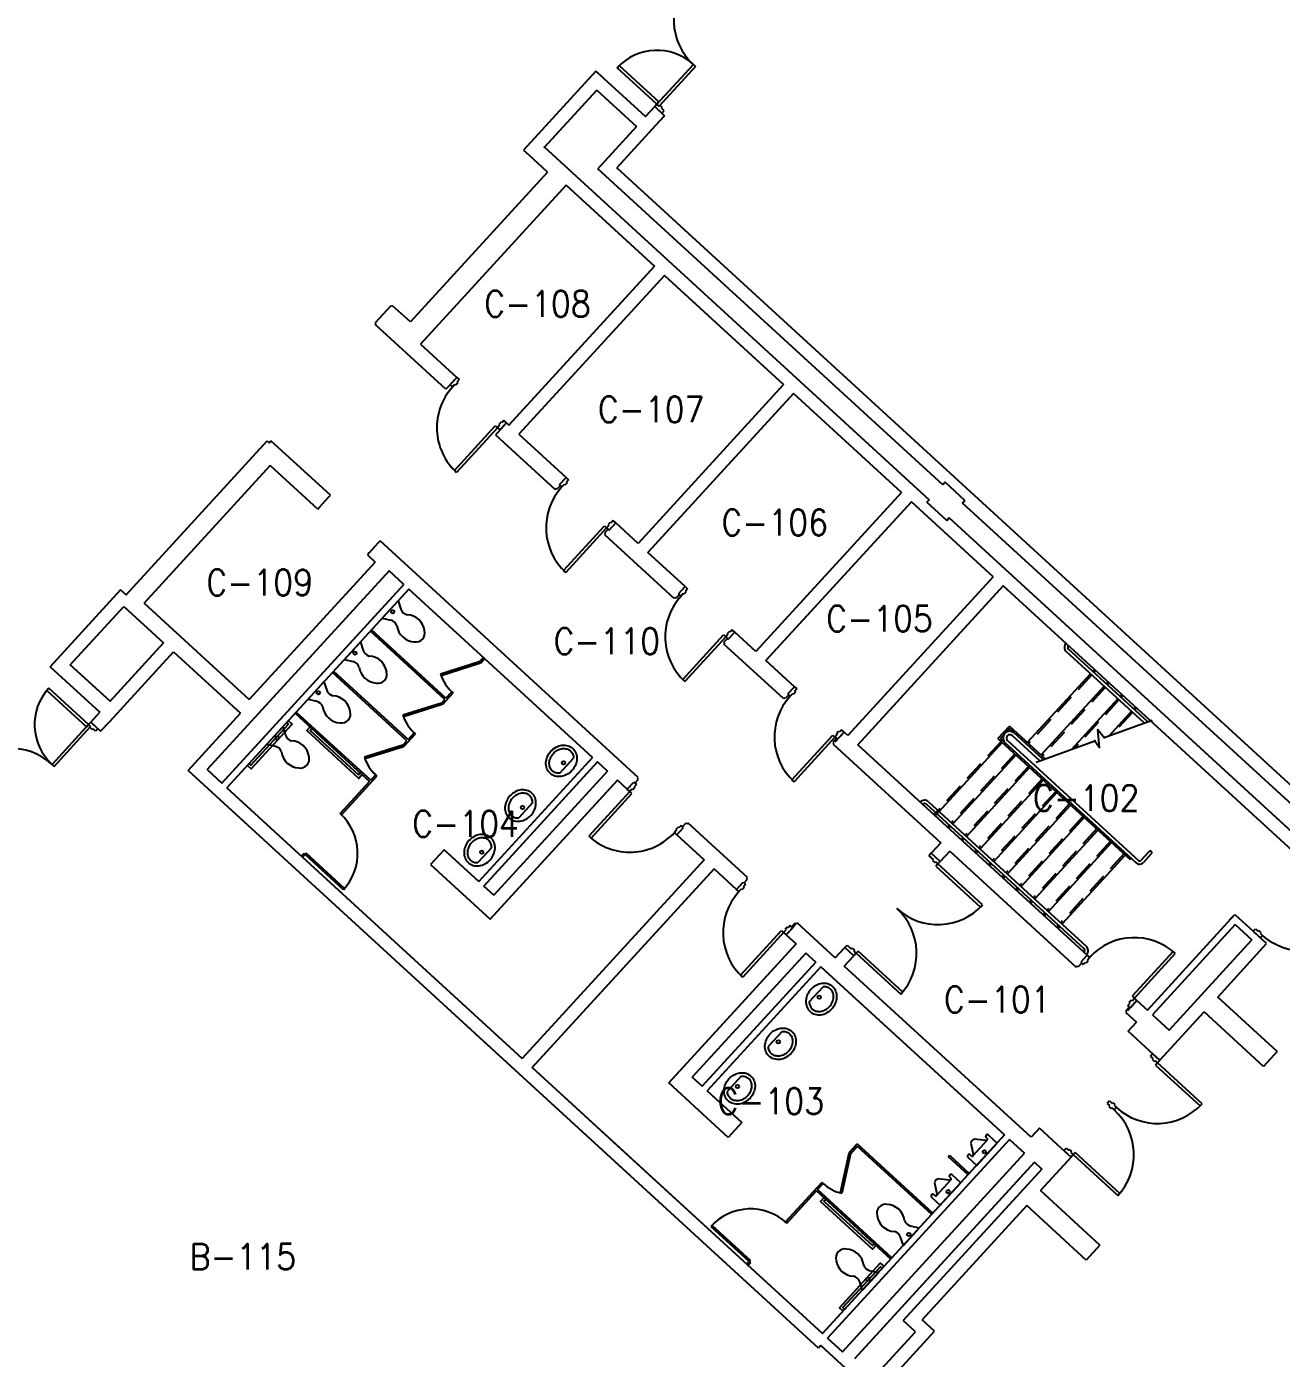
# Model space of a CAD drawing. Header units: inches. Extents: x -2 to 15026, y -1056 to 7065.
# Drawn here: x 3763 to 4509, y 2856 to 3647 of the extents above; entities that cross this region are included whole.
import ezdxf
from ezdxf.enums import TextEntityAlignment as Align

# ---------------------------------------------------------------- set-up
doc = ezdxf.new("R2010")
doc.units = ezdxf.units.IN
doc.header["$LTSCALE"] = 48
doc.header["$MEASUREMENT"] = 0
doc.linetypes.add('HIDDEN', pattern=[0.375, 0.25, -0.125])
doc.layers.get('0').update_dxf_attribs({"linetype": 'CONTINUOUS'})
for name, color, linetype in [('A-DOOR', 5, 'CONTINUOUS'), ('A-FLOR-STRS', 4, 'CONTINUOUS'), ('A-FURN', 6, 'CONTINUOUS'), ('A-WALL', 7, 'CONTINUOUS'), ('SP-RMNO', 7, 'CONTINUOUS'), ('SP-ROOM', 7, 'CONTINUOUS'), ('SP-ROOMF', 7, 'CONTINUOUS')]:
    doc.layers.add(name, color=color, linetype=linetype)
doc.styles.add('ROMANS', font='ROMANS', dxfattribs={"width": 0.78})

# ---------------------------------------------------------------- blocks, each defined once
blk = doc.blocks.new('BRKSYM2')
at = {"layer": 'A-FLOR-STRS', "color": 3, "linetype": 'Continuous'}
blk.add_lwpolyline([(0, 0), (0.04825, -0.192625), (0.16275, 0.235), (0.247125, 0)], dxfattribs=at)
for p in [(0, 0), (0.247125, 0)]:
    blk.add_point(p, dxfattribs=at)
blk = doc.blocks.new('FMGRM1')
at = {"style": 'ROMANS', "width": 0.9}
for tag, p in [('DATA1', (0, -0.2836)), ('DATA2', (0, -0.443)), ('DATA3', (0, -0.6024)), ('DATA4', (0, -0.7618)), ('DATA5', (0, -0.9213))]:
    blk.add_attdef(tag, text='', height=0.1172, dxfattribs=at).set_placement(p, align=Align.CENTER)
at = {"layer": 'SP-RMNO', "style": 'ROMANS', "width": 0.9}
blk.add_attdef('RMNUMB', text='', height=0.16, dxfattribs=at).set_placement((0, 0), align=Align.MIDDLE)

msp = doc.modelspace()

# ---------------------------------------------------------------- linework, layer by layer
at = {"layer": 'A-DOOR', "linetype": 'Continuous'}
for p, q in [((4114.01, 3622.26), (4115.19, 3623.55)), ((4115.19, 3623.55), (4138.78, 3601.93)), ((4137.6, 3600.64), (4159.22, 3624.24)), ((4159.22, 3624.24), (4160.51, 3623.05)), ((4137.6, 3600.64), (4114.01, 3622.26)), ((4160.51, 3623.05), (4138.89, 3599.46)), ((4137.6, 3600.64), (4136.25, 3599.17)), ((4138.78, 3601.93), (4137.6, 3600.64)), ((4138.89, 3599.46), (4137.6, 3600.64)), ((4139.03, 3599.34), (4137.6, 3600.64)), ((4139.45, 3599.8), (4139.03, 3599.34)), ((4140.83, 3598.53), (4139.45, 3599.8)), ((4136.25, 3599.17), (4140.49, 3595.28)), ((4140.41, 3598.07), (4140.83, 3598.53)), ((4141.84, 3596.76), (4140.41, 3598.07)), ((4140.49, 3595.28), (4141.84, 3596.76)), ((4014.82, 3434.09), (4018.71, 3438.33)), ((4016.3, 3432.74), (4014.82, 3434.09)), ((4017.6, 3434.17), (4016.3, 3432.74)), ((4018.07, 3433.74), (4017.6, 3434.17)), ((4019.33, 3435.13), (4018.07, 3433.74)), ((4018.71, 3438.33), (4020.18, 3436.98)), ((4020.18, 3436.98), (4018.87, 3435.55)), ((4018.87, 3435.55), (4019.33, 3435.13)), ((4044.95, 3411.65), (4043.69, 3410.27)), ((4043.69, 3410.27), (4044.15, 3409.84)), ((4044.31, 3407.07), (4048.2, 3411.3)), ((4045.41, 3411.23), (4044.95, 3411.65)), ((4046.72, 3412.66), (4045.41, 3411.23)), ((4048.2, 3411.3), (4046.72, 3412.66)), ((4017.23, 3383.06), (4041.55, 3409.6)), ((4042.84, 3408.42), (4018.52, 3381.87)), ((4041.55, 3409.6), (4042.84, 3408.42)), ((4044.15, 3409.84), (4042.84, 3408.42)), ((4042.84, 3408.42), (4044.31, 3407.07)), ((4018.52, 3381.87), (4017.23, 3383.06)), ((4079.7, 3374.64), (4083.59, 3378.88)), ((4083.59, 3378.88), (4085.06, 3377.53)), ((4081.18, 3373.29), (4079.7, 3374.64)), ((4082.49, 3374.71), (4081.18, 3373.29)), ((4082.95, 3374.29), (4082.49, 3374.71)), ((4084.21, 3375.67), (4082.95, 3374.29)), ((4085.06, 3377.53), (4083.75, 3376.1)), ((4083.75, 3376.1), (4084.21, 3375.67)), ((4082.11, 3323.6), (4106.43, 3350.15)), ((4107.72, 3348.96), (4083.4, 3322.42)), ((4106.43, 3350.15), (4107.72, 3348.96)), ((4109.03, 3350.39), (4107.72, 3348.96)), ((4107.72, 3348.96), (4109.19, 3347.61)), ((4109.83, 3352.2), (4108.57, 3350.82)), ((4108.57, 3350.82), (4109.03, 3350.39)), ((4109.19, 3347.61), (4113.08, 3351.85)), ((4110.29, 3351.78), (4109.83, 3352.2)), ((4111.6, 3353.2), (4110.29, 3351.78)), ((4113.08, 3351.85), (4111.6, 3353.2)), ((4083.4, 3322.42), (4082.11, 3323.6)), ((4150.48, 3309.78), (4154.37, 3314.02)), ((4151.96, 3308.43), (4150.48, 3309.78)), ((4153.26, 3309.86), (4151.96, 3308.43)), ((4153.72, 3309.44), (4153.26, 3309.86)), ((4154.99, 3310.82), (4153.72, 3309.44)), ((4154.37, 3314.02), (4155.84, 3312.67)), ((4155.84, 3312.67), (4154.53, 3311.24)), ((4154.53, 3311.24), (4154.99, 3310.82)), ((4152.89, 3258.75), (4177.21, 3285.29)), ((4178.5, 3284.11), (4154.18, 3257.57)), ((4177.21, 3285.29), (4178.5, 3284.11)), ((4179.81, 3285.54), (4178.5, 3284.11)), ((4178.5, 3284.11), (4179.97, 3282.76)), ((4180.61, 3287.34), (4179.35, 3285.96)), ((4179.35, 3285.96), (4179.81, 3285.54)), ((4179.97, 3282.76), (4183.86, 3287)), ((4181.07, 3286.92), (4180.61, 3287.34)), ((4182.38, 3288.35), (4181.07, 3286.92)), ((4183.86, 3287), (4182.38, 3288.35)), ((4031.96, 3269.25), (4009.07, 3262.04)), ((4032.26, 3268.3), (4009.37, 3261.08)), ((4032.26, 3268.3), (4031.96, 3269.25)), ((3776.22, 3253.63), (3775.04, 3252.34)), ((3775.04, 3252.34), (3798.63, 3230.72)), ((3799.81, 3232.01), (3776.22, 3253.63)), ((4154.18, 3257.57), (4152.89, 3258.75)), ((4215.36, 3250.33), (4219.25, 3254.57)), ((4219.25, 3254.57), (4220.72, 3253.22)), ((4220.72, 3253.22), (4219.41, 3251.79)), ((4219.41, 3251.79), (4219.87, 3251.37)), ((4009.6, 3244.85), (3986.71, 3237.63)), ((4009.9, 3243.89), (3987.01, 3236.68)), ((4009.9, 3243.89), (4009.6, 3244.85)), ((4216.84, 3248.98), (4215.36, 3250.33)), ((4218.14, 3250.41), (4216.84, 3248.98)), ((4218.61, 3249.98), (4218.14, 3250.41)), ((4219.87, 3251.37), (4218.61, 3249.98)), ((3799.81, 3232.01), (3778.19, 3208.42)), ((3779.48, 3207.24), (3801.1, 3230.83)), ((3798.63, 3230.72), (3799.81, 3232.01)), ((3799.81, 3232.01), (3801.16, 3233.49)), ((3801.1, 3230.83), (3799.81, 3232.01)), ((3801.24, 3230.7), (3799.81, 3232.01)), ((3800.82, 3230.24), (3801.24, 3230.7)), ((3802.2, 3228.97), (3800.82, 3230.24)), ((3801.16, 3233.49), (3805.4, 3229.6)), ((3802.62, 3229.44), (3802.2, 3228.97)), ((3804.05, 3228.13), (3802.62, 3229.44)), ((3805.4, 3229.6), (3804.05, 3228.13)), ((4247.26, 3228.9), (4245.95, 3227.47)), ((4248.74, 3227.54), (4247.26, 3228.9)), ((4217.77, 3199.3), (4242.09, 3225.84)), ((4243.38, 3224.66), (4219.06, 3198.11)), ((4242.09, 3225.84), (4243.38, 3224.66)), ((4244.69, 3226.08), (4243.38, 3224.66)), ((4243.38, 3224.66), (4244.85, 3223.3)), ((4245.49, 3227.89), (4244.23, 3226.51)), ((4244.23, 3226.51), (4244.69, 3226.08)), ((4244.85, 3223.3), (4248.74, 3227.54)), ((4245.95, 3227.47), (4245.49, 3227.89)), ((3986.7, 3219.85), (3963.81, 3212.64)), ((3987, 3218.9), (3964.11, 3211.68)), ((3987, 3218.9), (3986.7, 3219.85)), ((3778.19, 3208.42), (3779.48, 3207.24)), ((4119.99, 3193.61), (4123.87, 3197.85)), ((4123.87, 3197.85), (4125.35, 3196.5)), ((4125.35, 3196.5), (4124.04, 3195.07)), ((4219.06, 3198.11), (4217.77, 3199.3)), ((4121.46, 3192.26), (4097.14, 3165.72)), ((4098.43, 3164.54), (4122.75, 3191.08)), ((4121.46, 3192.26), (4119.99, 3193.61)), ((4122.77, 3193.69), (4121.46, 3192.26)), ((4122.75, 3191.08), (4121.46, 3192.26)), ((4123.23, 3193.27), (4122.77, 3193.69)), ((4124.5, 3194.65), (4123.23, 3193.27)), ((4124.04, 3195.07), (4124.5, 3194.65)), ((4097.14, 3165.72), (4098.43, 3164.54)), ((4149.31, 3169.37), (4148, 3167.94)), ((4148, 3167.94), (4149.48, 3166.59)), ((4150.12, 3171.17), (4148.85, 3169.79)), ((4148.85, 3169.79), (4149.31, 3169.37)), ((4149.48, 3166.59), (4153.36, 3170.83)), ((4150.58, 3170.75), (4150.12, 3171.17)), ((4151.89, 3172.18), (4150.58, 3170.75)), ((4153.36, 3170.83), (4151.89, 3172.18)), ((3928.5, 3154.86), (3929.17, 3155.6)), ((3951.35, 3133.92), (3928.5, 3154.86)), ((3952.03, 3134.66), (3929.17, 3155.6)), ((4300.53, 3155.63), (4299.18, 3154.16)), ((4299.18, 3154.16), (4301.71, 3151.83)), ((4305.87, 3150.73), (4300.53, 3155.63)), ((4301.71, 3151.83), (4301.29, 3151.37)), ((4301.29, 3151.37), (4302.67, 3150.11)), ((4302.67, 3150.11), (4303.09, 3150.57)), ((4303.09, 3150.57), (4304.52, 3149.26)), ((4304.52, 3149.26), (4303.34, 3147.97)), ((4304.52, 3149.26), (4305.87, 3150.73)), ((4331.07, 3124.93), (4304.52, 3149.26)), ((4303.34, 3147.97), (4329.88, 3123.64)), ((4184.87, 3134.16), (4188.75, 3138.4)), ((4186.34, 3132.81), (4184.87, 3134.16)), ((4187.65, 3134.24), (4186.34, 3132.81)), ((4188.11, 3133.81), (4187.65, 3134.24)), ((4189.38, 3135.2), (4188.11, 3133.81)), ((4188.75, 3138.4), (4190.23, 3137.05)), ((4190.23, 3137.05), (4188.92, 3135.62)), ((4188.92, 3135.62), (4189.38, 3135.2)), ((4329.88, 3123.64), (4331.07, 3124.93)), ((4187.27, 3083.13), (4211.59, 3109.67)), ((4211.59, 3109.67), (4212.88, 3108.49)), ((4214.19, 3109.92), (4212.88, 3108.49)), ((4215, 3111.72), (4213.73, 3110.34)), ((4213.73, 3110.34), (4214.19, 3109.92)), ((4214.36, 3107.14), (4218.24, 3111.37)), ((4215.46, 3111.3), (4215, 3111.72)), ((4216.77, 3112.73), (4215.46, 3111.3)), ((4218.24, 3111.37), (4216.77, 3112.73)), ((4491.8, 3109.25), (4493.15, 3110.73)), ((4493.15, 3110.73), (4494.58, 3109.42)), ((4494.58, 3109.42), (4495.01, 3109.88)), ((4495.01, 3109.88), (4496.39, 3108.61)), ((4212.88, 3108.49), (4188.56, 3081.94)), ((4212.88, 3108.49), (4214.36, 3107.14)), ((4496.04, 3105.37), (4491.8, 3109.25)), ((4496.39, 3108.61), (4495.97, 3108.15)), ((4495.97, 3108.15), (4497.39, 3106.84)), ((4497.39, 3106.84), (4496.04, 3105.37)), ((4249.18, 3099.63), (4250.54, 3101.1)), ((4254.53, 3094.73), (4249.18, 3099.63)), ((4250.54, 3101.1), (4253.07, 3098.78)), ((4253.07, 3098.78), (4253.49, 3099.24)), ((4253.49, 3099.24), (4254.88, 3097.97)), ((4254.88, 3097.97), (4254.45, 3097.51)), ((4254.45, 3097.51), (4255.88, 3096.2)), ((4255.88, 3096.2), (4254.53, 3094.73)), ((4257.06, 3097.49), (4255.88, 3096.2)), ((4255.88, 3096.2), (4282.43, 3071.88)), ((4283.61, 3073.17), (4257.06, 3097.49)), ((4393.24, 3095.13), (4389.36, 3090.89)), ((4394.72, 3093.78), (4393.24, 3095.13)), ((4393.41, 3092.35), (4394.72, 3093.78)), ((4444.29, 3097.18), (4419.97, 3070.64)), ((4421.26, 3069.46), (4445.58, 3096)), ((4445.58, 3096), (4444.29, 3097.18)), ((4389.36, 3090.89), (4390.83, 3089.54)), ((4390.83, 3089.54), (4392.14, 3090.97)), ((4392.14, 3090.97), (4392.6, 3090.54)), ((4392.6, 3090.54), (4393.87, 3091.93)), ((4393.87, 3091.93), (4393.41, 3092.35)), ((4188.56, 3081.94), (4187.27, 3083.13)), ((4282.43, 3071.88), (4283.61, 3073.17)), ((4419.97, 3070.64), (4421.26, 3069.46)), ((4417.38, 3065.22), (4418.68, 3066.64)), ((4418.85, 3063.87), (4417.38, 3065.22)), ((4418.22, 3067.07), (4419.49, 3068.45)), ((4418.68, 3066.64), (4418.22, 3067.07)), ((4422.73, 3068.1), (4418.85, 3063.87)), ((4419.49, 3068.45), (4419.95, 3068.03)), ((4419.95, 3068.03), (4421.26, 3069.46)), ((4421.26, 3069.46), (4422.73, 3068.1)), ((4432.07, 3036.45), (4430.72, 3034.98)), ((4430.72, 3034.98), (4432.15, 3033.67)), ((4432.15, 3033.67), (4431.73, 3033.21)), ((4431.73, 3033.21), (4433.11, 3031.94)), ((4436.31, 3032.57), (4432.07, 3036.45)), ((4433.11, 3031.94), (4433.53, 3032.4)), ((4433.53, 3032.4), (4434.96, 3031.09)), ((4434.96, 3031.09), (4433.78, 3029.8)), ((4434.96, 3031.09), (4436.31, 3032.57)), ((4461.51, 3006.77), (4434.96, 3031.09)), ((4433.78, 3029.8), (4460.32, 3005.48)), ((4406.4, 3008.47), (4405.05, 3006.99)), ((4405.05, 3006.99), (4406.48, 3005.69)), ((4406.4, 3008.47), (4407.83, 3007.16)), ((4407.83, 3007.16), (4408.26, 3007.62)), ((4408.26, 3007.62), (4409.64, 3006.35)), ((4460.32, 3005.48), (4461.51, 3006.77)), ((4406.48, 3005.69), (4406.06, 3005.22)), ((4406.06, 3005.22), (4407.44, 3003.96)), ((4407.44, 3003.96), (4407.86, 3004.42)), ((4407.86, 3004.42), (4409.29, 3003.11)), ((4409.64, 3006.35), (4409.22, 3005.89)), ((4409.22, 3005.89), (4410.64, 3004.58)), ((4409.29, 3003.11), (4410.64, 3004.58)), ((4251.57, 2977.33), (4246.38, 2953.9)), ((4252.54, 2977.12), (4247.35, 2953.68)), ((4251.57, 2977.33), (4252.54, 2977.12)), ((4379.38, 2978.98), (4380.73, 2980.45)), ((4383.62, 2975.09), (4379.38, 2978.98)), ((4380.73, 2980.45), (4382.16, 2979.14)), ((4382.16, 2979.14), (4382.58, 2979.6)), ((4382.58, 2979.6), (4383.96, 2978.34)), ((4383.96, 2978.34), (4383.54, 2977.87)), ((4383.54, 2977.87), (4384.97, 2976.57)), ((4384.97, 2976.57), (4383.62, 2975.09)), ((4386.15, 2977.86), (4384.97, 2976.57)), ((4384.97, 2976.57), (4411.51, 2952.24)), ((4412.7, 2953.53), (4386.15, 2977.86)), ((4411.51, 2952.24), (4412.7, 2953.53)), ((4169.59, 2933.94), (4192.44, 2913)), ((4170.26, 2934.68), (4193.12, 2913.74)), ((4192.44, 2913), (4193.12, 2913.74))]:
    msp.add_line(p, q, dxfattribs=at)
for centre, radius, start, end in [((4183.54, 3650.78), 36, 137.49999, 227.49999), ((4137.6, 3600.64), 32, 47.50001, 137.5), ((4031.96, 3269.25), 24, 197.5, 227.5), ((3799.81, 3232.01), 32, 137.5, 227.49999), ((4009.6, 3244.85), 24, 197.5, 227.5), ((3753.87, 3181.87), 36, 47.50001, 137.50001), ((3986.7, 3219.85), 24, 197.5, 227.5), ((3927.76, 3155.54), 32, 317.5, 47.49634), ((4304.52, 3149.26), 36, 227.50001, 317.50001), ((4255.88, 3096.2), 36, 317.5, 47.49999), ((4434.96, 3031.09), 36, 227.50001, 317.50001), ((4384.97, 2976.57), 36, 317.5, 47.49999), ((4193.18, 2912.32), 32, 47.50366, 137.5)]:
    msp.add_arc(centre, radius, start, end, dxfattribs=at)
for centre, major_axis, ratio, start_param, end_param in [((4042.84, 3408.42), (-25.46, 25.46), 1, 0.043633, 1.61443), ((4107.72, 3348.96), (25.46, 25.46), 1, 1.61443, 3.185226), ((4178.5, 3284.11), (25.46, 25.46), 1, 1.61443, 3.185226), ((4243.38, 3224.66), (25.46, 25.46), 1, 1.61443, 3.185226), ((4121.46, 3192.26), (-25.46, 25.46), 1, 1.614429, 3.185226), ((4212.88, 3108.49), (25.46, 25.46), 1, 1.61443, 3.185226), ((4421.26, 3069.46), (25.46, 25.46), 1, 0.043633, 1.614429), ((4252.55, 2977.13), (0, 24.02), 0.999688, 2.399828, 2.923426)]:
    msp.add_ellipse(centre, major_axis=major_axis, ratio=ratio, start_param=start_param, end_param=end_param, dxfattribs=at)
at = {"layer": 'A-DOOR', "linetype": 'Continuous', "extrusion": (0, 0, -1)}
msp.add_ellipse((4521.72, 3133.38), major_axis=(25.46, 25.46), ratio=1, start_param=1.527163, end_param=3.097959, dxfattribs=at)
at = {"layer": 'A-DOOR', "linetype": 'Continuous'}
msp.add_point((4410.28, 3004.92), dxfattribs=at)
at = {"layer": 'A-FLOR-STRS', "linetype": 'Continuous'}
for p, q in [((4427.05, 3233.01), (4380.77, 3275.42)), ((4429.17, 3233.78), (4382.12, 3276.9)), ((4395.15, 3262.25), (4357.65, 3221.33)), ((4397.51, 3264.83), (4396.5, 3263.72)), ((4403.26, 3254.82), (4365.76, 3213.9)), ((4405.62, 3257.4), (4404.61, 3256.29)), ((4411.37, 3247.38), (4383.84, 3217.34)), ((4413.73, 3249.97), (4412.72, 3248.86)), ((4419.48, 3239.95), (4406.18, 3225.44)), ((4421.84, 3242.53), (4420.83, 3241.43)), ((4340.21, 3223.75), (4346.96, 3231.12)), ((4341.62, 3223.81), (4347.02, 3229.71)), ((4368.2, 3211.67), (4346.96, 3231.12)), ((4367.14, 3211.28), (4347.02, 3229.71)), ((4403.36, 3224.42), (4431.74, 3234.71)), ((4342.79, 3221.39), (4302.93, 3177.89)), ((4340.21, 3223.75), (4418.73, 3151.8)), ((4341.62, 3223.81), (4422.35, 3149.84)), ((4345.92, 3222.59), (4423.7, 3151.31)), ((4365.02, 3210.51), (4348.62, 3225.54)), ((4362.84, 3209.72), (4397.78, 3222.4)), ((4350.9, 3213.96), (4313.4, 3173.04)), ((4359.01, 3206.52), (4321.51, 3165.61)), ((4367.12, 3199.09), (4329.62, 3158.17)), ((4375.23, 3191.66), (4337.73, 3150.74)), ((4297.67, 3184.74), (4391.31, 3098.94)), ((4299.02, 3186.21), (4392.66, 3100.41)), ((4383.34, 3184.23), (4345.84, 3143.31)), ((4391.45, 3176.8), (4353.95, 3135.88)), ((4312.05, 3171.56), (4311.04, 3170.46)), ((4399.56, 3169.37), (4362.06, 3128.45)), ((4320.16, 3164.13), (4319.15, 3163.03)), ((4407.67, 3161.94), (4370.17, 3121.02)), ((4328.27, 3156.7), (4327.26, 3155.59)), ((4336.38, 3149.27), (4335.37, 3148.16)), ((4415.78, 3154.5), (4378.28, 3113.59)), ((4419.4, 3152.54), (4418.73, 3151.8)), ((4429.84, 3156.53), (4425.11, 3151.37)), ((4431.32, 3155.18), (4426.59, 3150.02)), ((4344.49, 3141.84), (4343.48, 3140.73)), ((4352.6, 3134.41), (4351.59, 3133.3)), ((4360.71, 3126.97), (4359.7, 3125.87)), ((4368.82, 3119.54), (4367.81, 3118.44)), ((4376.93, 3112.11), (4375.92, 3111))]:
    msp.add_line(p, q, dxfattribs=at)
at = {"layer": 'A-FLOR-STRS', "linetype": 'HIDDEN'}
for p, q in [((4395.88, 3261.57), (4358.39, 3220.65)), ((4398.25, 3264.15), (4397.24, 3263.05)), ((4403.99, 3254.14), (4366.5, 3213.22)), ((4406.36, 3256.72), (4405.35, 3255.62)), ((4412.1, 3246.71), (4385.87, 3218.08)), ((4414.47, 3249.29), (4413.46, 3248.18)), ((4420.21, 3239.28), (4408.21, 3226.18)), ((4422.58, 3241.86), (4421.57, 3240.75)), ((4342.05, 3222.06), (4302.19, 3178.56)), ((4350.16, 3214.63), (4312.66, 3173.71)), ((4358.27, 3207.2), (4320.77, 3166.28)), ((4366.38, 3199.77), (4328.88, 3158.85)), ((4374.49, 3192.34), (4336.99, 3151.42)), ((4382.6, 3184.91), (4345.1, 3143.99)), ((4390.71, 3177.47), (4353.21, 3136.56)), ((4311.31, 3172.24), (4310.3, 3171.13)), ((4319.42, 3164.81), (4318.41, 3163.7)), ((4398.82, 3170.04), (4361.32, 3129.12)), ((4327.53, 3157.38), (4326.52, 3156.27)), ((4406.93, 3162.61), (4369.43, 3121.69)), ((4335.64, 3149.94), (4334.63, 3148.84)), ((4415.04, 3155.18), (4377.54, 3114.26)), ((4343.75, 3142.51), (4342.74, 3141.41)), ((4351.86, 3135.08), (4350.85, 3133.97)), ((4359.97, 3127.65), (4358.96, 3126.54)), ((4368.08, 3120.22), (4367.07, 3119.11)), ((4376.19, 3112.79), (4375.18, 3111.68))]:
    msp.add_line(p, q, dxfattribs=at)
at = {"layer": 'A-FLOR-STRS', "linetype": 'Continuous'}
for centre, radius, start, end in [((4383.14, 3278), 3.5, 137.5, 227.50146), ((4383.14, 3278), 1.5, 137.5, 227.50225), ((4347.27, 3224.06), 4, 47.5, 227.5), ((4347.27, 3224.06), 2, 47.5, 227.5), ((4296.66, 3183.63), 3.5, 47.49906, 137.5), ((4296.66, 3183.63), 1.5, 47.49801, 137.5), ((4430.58, 3155.86), 1, 317.37576, 137.5), ((4424.38, 3152.05), 3, 227.5, 317.5), ((4424.38, 3152.05), 1, 227.5, 317.5), ((4390.29, 3097.83), 1.5, 317.5, 47.5), ((4390.29, 3097.83), 3.5, 317.5, 47.50091)]:
    msp.add_arc(centre, radius, start, end, dxfattribs=at)
at = {"layer": 'A-FURN', "linetype": 'Continuous'}
for p, q in [((3974.42, 3295.26), (3983.88, 3305.59)), ((3983.88, 3305.59), (3985.5, 3300.7)), ((3974.42, 3295.26), (3979.42, 3294.07)), ((3951.92, 3270.71), (3961.38, 3281.03)), ((3961.38, 3281.03), (3963.01, 3276.15)), ((3951.92, 3270.71), (3956.93, 3269.52)), ((3930.3, 3247.12), (3939.76, 3257.44)), ((3939.76, 3257.44), (3941.39, 3252.56)), ((3930.3, 3247.12), (3935.31, 3245.92)), ((3915.24, 3230.68), (3905.78, 3220.36)), ((3915.24, 3230.68), (3916.86, 3225.79)), ((3905.78, 3220.36), (3910.78, 3219.16)), ((4079.87, 3203.17), (4088.06, 3212.1)), ((4063.74, 3185.56), (4055.55, 3176.62)), ((4039.41, 3159.01), (4031.23, 3150.08)), ((4228.09, 3067.35), (4236.27, 3076.28)), ((4211.95, 3049.74), (4203.76, 3040.81)), ((4187.63, 3023.2), (4179.44, 3014.27)), ((4324.16, 2983.47), (4325.51, 2976.8)), ((4333.65, 2984.94), (4325.54, 2976.1)), ((4332.94, 2984.91), (4326.18, 2985.68)), ((4327.57, 2970.17), (4339.73, 2983.44)), ((4333.22, 2986.69), (4333.95, 2986.02)), ((4339.73, 2983.44), (4334.57, 2988.17)), ((4322.41, 2974.9), (4327.57, 2970.17)), ((4324.49, 2975.7), (4323.76, 2976.37)), ((4302.54, 2959.88), (4303.89, 2953.21)), ((4312.03, 2961.35), (4303.92, 2952.5)), ((4311.32, 2961.32), (4304.56, 2962.09)), ((4305.95, 2946.58), (4318.11, 2959.85)), ((4311.6, 2963.1), (4312.33, 2962.43)), ((4318.11, 2959.85), (4312.95, 2964.58)), ((4300.79, 2951.31), (4305.95, 2946.58)), ((4302.88, 2952.1), (4302.14, 2952.78)), ((4283.99, 2922.61), (4282.36, 2927.5)), ((4283.99, 2922.61), (4293.45, 2932.94)), ((4293.45, 2932.94), (4288.44, 2934.13)), ((4269.13, 2906.39), (4259.67, 2896.07)), ((4269.13, 2906.39), (4264.12, 2907.59)), ((4259.67, 2896.07), (4258.04, 2900.96))]:
    msp.add_line(p, q, dxfattribs=at)
for points in [[(3894.29, 3207.82), (3896.51, 3205.79), (3920.83, 3232.34), (3918.61, 3234.36)], [(3895.31, 3208.93), (3896.41, 3207.91), (3918.71, 3232.24), (3917.6, 3233.26)], [(3962.48, 3202.31), (3960.45, 3200.09), (3929.49, 3228.47), (3931.51, 3230.68)], [(3961.37, 3203.32), (3960.36, 3202.21), (3931.61, 3228.56), (3932.62, 3229.67)], [(4236.75, 2950.99), (4234.72, 2948.77), (4265.68, 2920.4), (4267.71, 2922.61)], [(4237.85, 2949.97), (4236.84, 2948.87), (4265.59, 2922.52), (4266.61, 2923.62)], [(4248.18, 2883.54), (4245.97, 2885.57), (4270.29, 2912.11), (4272.51, 2910.08)], [(4249.2, 2884.65), (4248.09, 2885.66), (4270.39, 2909.99), (4271.49, 2908.97)]]:
    msp.add_lwpolyline(points, dxfattribs=at)
for points in [[(4074.08, 3203.12, -0.115836), (4072.21, 3205.87, -0.104065), (4071.63, 3209.43, -0.09084), (4072.45, 3212.97, -0.083285), (4074.57, 3216.24, -0.083285), (4077.64, 3218.63, -0.09084), (4081.1, 3219.76, -0.104065), (4084.69, 3219.5, -0.115836), (4087.6, 3217.87, -0.115836), (4089.47, 3215.11, -0.104065), (4090.05, 3211.56, -0.09084), (4089.23, 3208.02, -0.083285), (4087.11, 3204.75, -0.083285), (4084.04, 3202.36, -0.09084), (4080.58, 3201.23, -0.104065), (4076.99, 3201.49, -0.115836), (4074.08, 3203.12)], [(4075.44, 3204.6, -0.115836), (4074.07, 3206.59, -0.104065), (4073.63, 3209.34, -0.09084), (4074.29, 3212.17, -0.083285), (4076.05, 3214.89, -0.083285), (4078.6, 3216.87, -0.09084), (4081.36, 3217.78, -0.104065), (4084.14, 3217.58, -0.115836), (4086.25, 3216.39, -0.115836), (4087.61, 3214.39, -0.087296), (4088.06, 3212.1)], [(4079.87, 3203.17, -0.087296), (4077.54, 3203.41, -0.115836), (4075.44, 3204.6)], [(4063.28, 3191.32, 0.115836), (4060.37, 3192.95, 0.104065), (4056.77, 3193.22, 0.09084), (4053.32, 3192.09, 0.083285), (4050.25, 3189.69, 0.083285), (4048.13, 3186.43, 0.09084), (4047.31, 3182.89, 0.104065), (4047.89, 3179.33, 0.115836), (4049.76, 3176.58, 0.115836), (4052.67, 3174.95, 0.104065), (4056.26, 3174.69, 0.09084), (4059.72, 3175.81, 0.083285), (4062.79, 3178.21, 0.083285), (4064.91, 3181.48, 0.09084), (4065.73, 3185.01, 0.104065), (4065.15, 3188.57, 0.115836), (4063.28, 3191.32)], [(4061.92, 3189.85, 0.115836), (4059.82, 3191.03, 0.104065), (4057.04, 3191.24, 0.09084), (4054.28, 3190.33, 0.083285), (4051.73, 3188.34, 0.083285), (4049.97, 3185.63, 0.09084), (4049.31, 3182.8, 0.104065), (4049.75, 3180.05, 0.115836), (4051.11, 3178.05, 0.115836), (4053.22, 3176.87, 0.087296), (4055.55, 3176.62)], [(4063.74, 3185.56, 0.087296), (4063.29, 3187.85, 0.115836), (4061.92, 3189.85)], [(4038.95, 3164.78, 0.115836), (4036.05, 3166.41, 0.104065), (4032.45, 3166.68, 0.09084), (4029, 3165.55, 0.083285), (4025.93, 3163.15, 0.083285), (4023.81, 3159.89, 0.09084), (4022.99, 3156.35, 0.104065), (4023.56, 3152.79, 0.115836), (4025.44, 3150.04, 0.115836), (4028.35, 3148.41, 0.104065), (4031.94, 3148.14, 0.09084), (4035.39, 3149.27, 0.083285), (4038.46, 3151.67, 0.083285), (4040.58, 3154.93, 0.09084), (4041.41, 3158.47, 0.104065), (4040.83, 3162.03, 0.115836), (4038.95, 3164.78)], [(4037.6, 3163.31, 0.115836), (4035.49, 3164.49, 0.104065), (4032.72, 3164.69, 0.09084), (4029.95, 3163.79, 0.083285), (4027.41, 3161.8, 0.083285), (4025.65, 3159.09, 0.09084), (4024.99, 3156.25, 0.104065), (4025.43, 3153.51, 0.115836), (4026.79, 3151.51, 0.115836), (4028.9, 3150.33, 0.087296), (4031.23, 3150.08)], [(4039.41, 3159.01, 0.087296), (4038.96, 3161.31, 0.115836), (4037.6, 3163.31)], [(4228.55, 3061.58, 0.115836), (4231.45, 3059.95, 0.104065), (4235.05, 3059.69, 0.09084), (4238.5, 3060.82, 0.083285), (4241.57, 3063.21, 0.083285), (4243.69, 3066.48, 0.09084), (4244.51, 3070.02, 0.104065), (4243.94, 3073.57, 0.115836), (4242.06, 3076.33, 0.115836), (4239.15, 3077.96, 0.104065), (4235.56, 3078.22, 0.09084), (4232.11, 3077.09, 0.083285), (4229.04, 3074.7, 0.083285), (4226.92, 3071.43, 0.09084), (4226.09, 3067.89, 0.104065), (4226.67, 3064.34, 0.115836), (4228.55, 3061.58)], [(4229.9, 3063.06, 0.115836), (4232.01, 3061.87, 0.104065), (4234.78, 3061.67, 0.09084), (4237.55, 3062.57, 0.083285), (4240.1, 3064.56, 0.083285), (4241.85, 3067.28, 0.09084), (4242.51, 3070.11, 0.104065), (4242.07, 3072.86, 0.115836), (4240.71, 3074.85, 0.115836), (4238.6, 3076.04, 0.087296), (4236.27, 3076.28)], [(4228.09, 3067.35, 0.087296), (4228.54, 3065.05, 0.115836), (4229.9, 3063.06)], [(4217.74, 3049.79, -0.115836), (4219.61, 3047.03, -0.104065), (4220.19, 3043.48, -0.09084), (4219.37, 3039.94, -0.083285), (4217.25, 3036.67, -0.083285), (4214.18, 3034.27, -0.09084), (4210.73, 3033.15, -0.104065), (4207.13, 3033.41, -0.115836), (4204.23, 3035.04, -0.115836), (4202.35, 3037.79, -0.104065), (4201.77, 3041.35, -0.09084), (4202.59, 3044.89, -0.083285), (4204.71, 3048.16, -0.083285), (4207.78, 3050.55, -0.09084), (4211.24, 3051.68, -0.104065), (4214.83, 3051.42, -0.115836), (4217.74, 3049.79)], [(4216.39, 3048.31, -0.115836), (4217.75, 3046.31, -0.104065), (4218.19, 3043.57, -0.09084), (4217.53, 3040.73, -0.083285), (4215.77, 3038.02, -0.083285), (4213.23, 3036.03, -0.09084), (4210.46, 3035.13, -0.104065), (4207.69, 3035.33, -0.115836), (4205.58, 3036.52, -0.115836), (4204.21, 3038.51, -0.087296), (4203.76, 3040.81)], [(4211.95, 3049.74, -0.087296), (4214.28, 3049.49, -0.115836), (4216.39, 3048.31)], [(4193.42, 3023.24, -0.115836), (4195.29, 3020.49, -0.104065), (4195.87, 3016.93, -0.09084), (4195.05, 3013.4, -0.083285), (4192.93, 3010.13, -0.083285), (4189.86, 3007.73, -0.09084), (4186.4, 3006.61, -0.104065), (4182.81, 3006.87, -0.115836), (4179.9, 3008.5, -0.115836), (4178.03, 3011.25, -0.104065), (4177.45, 3014.81, -0.09084), (4178.27, 3018.35, -0.083285), (4180.39, 3021.61, -0.083285), (4183.46, 3024.01, -0.09084), (4186.92, 3025.14, -0.104065), (4190.51, 3024.87, -0.115836), (4193.42, 3023.24)], [(4187.63, 3023.2, -0.087296), (4189.96, 3022.95, -0.115836), (4192.06, 3021.77)], [(4192.06, 3021.77, -0.115836), (4193.43, 3019.77, -0.104065), (4193.87, 3017.03, -0.09084), (4193.21, 3014.19, -0.083285), (4191.45, 3011.48, -0.083285), (4188.9, 3009.49, -0.09084), (4186.14, 3008.59, -0.104065), (4183.36, 3008.79, -0.115836), (4181.26, 3009.97, -0.115836), (4179.89, 3011.97, -0.087296), (4179.44, 3014.27)]]:
    msp.add_lwpolyline(points, format="xyb", dxfattribs=at)
for centre in [(3980.62, 3299.07), (3958.12, 3274.52), (3936.5, 3250.93), (3911.98, 3224.17), (4082.11, 3209.33), (4057.79, 3182.79), (4033.47, 3156.24), (4234.03, 3070.12), (4209.71, 3043.58), (4185.39, 3017.04), (4332.17, 2978.16), (4310.55, 2954.56), (4287.25, 2929.13), (4262.92, 2902.58)]:
    msp.add_circle(centre, 1, dxfattribs=at)
for centre, radius, start, end in [((3990.39, 3302.33), 5.15, 198.4454, 256.5546), ((3978.23, 3289.06), 5.15, 18.4454, 76.5546), ((3988.58, 3286.29), 11.05, 8.19235, 86.80765), ((3994.05, 3292.26), 11.05, 188.19235, 266.80765), ((3994.41, 3286.44), 5.3, 259.39079, 15.60921), ((3967.89, 3277.78), 5.15, 198.4454, 256.5546), ((3955.73, 3264.51), 5.15, 18.4454, 76.5546), ((3966.08, 3261.74), 11.05, 8.19235, 86.80765), ((3971.55, 3267.71), 11.05, 188.19235, 266.80765), ((3971.91, 3261.89), 5.3, 259.39079, 15.60921), ((3946.27, 3254.19), 5.15, 198.4454, 256.5546), ((3934.11, 3240.92), 5.15, 18.4454, 76.5546), ((3944.46, 3238.15), 11.05, 8.19235, 86.80765), ((3949.93, 3244.12), 11.05, 188.19235, 266.80765), ((3950.29, 3238.3), 5.3, 259.39079, 15.60921), ((3921.75, 3227.42), 5.15, 198.4454, 256.5546), ((3919.94, 3211.38), 11.05, 8.19235, 86.80765), ((3909.59, 3214.15), 5.15, 18.4454, 76.5546), ((3925.41, 3217.36), 11.05, 188.19235, 266.80765), ((3925.77, 3211.53), 5.3, 259.39079, 15.60921), ((4326.64, 2983.22), 2.5, 100.6301, 174.3699), ((4333.89, 2987.43), 1, 47.5, 227.5), ((4333.26, 2985.63), 0.791, 245.93495, 29.06505), ((4323.08, 2975.64), 1, 47.5, 227.5), ((4324.82, 2976.42), 0.791, 245.93495, 29.06505), ((4305.02, 2959.63), 2.5, 100.6301, 174.3699), ((4312.27, 2963.84), 1, 47.5, 227.5), ((4311.64, 2962.04), 0.791, 245.93495, 29.06505), ((4301.46, 2952.04), 1, 47.5, 227.5), ((4303.2, 2952.83), 0.791, 245.93495, 29.06505), ((4273.46, 2941.76), 5.3, 79.39079, 195.60921), ((4273.82, 2935.94), 11.05, 8.19235, 86.80765), ((4279.29, 2941.91), 11.05, 188.19235, 266.80765), ((4289.64, 2939.14), 5.15, 198.4454, 256.5546), ((4277.48, 2925.87), 5.15, 18.4454, 76.5546), ((4249.14, 2915.22), 5.3, 79.39079, 195.60921), ((4249.5, 2909.39), 11.05, 8.19235, 86.80765), ((4254.97, 2915.37), 11.05, 188.19235, 266.80765), ((4253.16, 2899.33), 5.15, 18.4454, 76.5546), ((4265.32, 2912.6), 5.15, 198.4454, 256.5546)]:
    msp.add_arc(centre, radius, start, end, dxfattribs=at)
at = {"layer": 'A-WALL', "linetype": 'Continuous'}
for p, q in [((4101.35, 3620.29), (4058.37, 3573.39)), ((4101.35, 3620.29), (4058.37, 3573.39)), ((4101.35, 3620.29), (4130.85, 3593.27)), ((4104.58, 3617.34), (4101.35, 3620.29)), ((4104.58, 3617.34), (4104.58, 3617.34)), ((4101.85, 3608.99), (4070.77, 3575.08)), ((4070.77, 3575.08), (4101.85, 3608.99)), ((4101.85, 3608.99), (4125.44, 3587.38)), ((4101.85, 3608.99), (4125.44, 3587.38)), ((4136.25, 3599.17), (4130.85, 3593.27)), ((4130.85, 3593.27), (4136.25, 3599.17)), ((4136.25, 3599.17), (4142.15, 3593.76)), ((4136.25, 3599.17), (4142.15, 3593.76)), ((4136.74, 3587.87), (4142.15, 3593.76)), ((4142.15, 3593.76), (4136.74, 3587.87)), ((4125.44, 3587.38), (4102.47, 3562.31)), ((4136.74, 3587.87), (4113.78, 3562.8)), ((4136.74, 3587.87), (4113.78, 3562.8)), ((4136.74, 3587.87), (4136.74, 3587.87)), ((4058.37, 3573.39), (4061.6, 3570.43)), ((4058.37, 3573.39), (4061.6, 3570.43)), ((4072.66, 3560.3), (4061.6, 3570.43)), ((4218.23, 3439.96), (4070.77, 3575.08)), ((4218.23, 3439.96), (4070.77, 3575.08)), ((4072.66, 3560.3), (3991.08, 3471.27)), ((4307.44, 3374.49), (4102.47, 3562.31)), ((4307.44, 3374.49), (4102.47, 3562.31)), ((4662.56, 3059.93), (4113.78, 3562.8)), ((4083.62, 3552.46), (3997.14, 3458.09)), ((4136.15, 3504.32), (4083.62, 3552.46)), ((4083.62, 3552.46), (4136.15, 3504.32)), ((4136.15, 3504.32), (4049.67, 3409.95)), ((4049.67, 3409.95), (4136.15, 3504.32)), ((4142.05, 3498.92), (4055.57, 3404.55)), ((4142.05, 3498.92), (4055.57, 3404.55)), ((4212.82, 3434.06), (4142.05, 3498.92)), ((4142.05, 3498.92), (4212.82, 3434.06)), ((3979.51, 3480.85), (3970.22, 3470.72)), ((3980.07, 3480.35), (3979.51, 3480.85)), ((3980.57, 3480.9), (3980.07, 3480.35)), ((3991.08, 3471.27), (3980.57, 3480.9)), ((3970.78, 3470.21), (3970.22, 3470.72)), ((3970.78, 3470.21), (3970.27, 3469.66)), ((4012.2, 3431.23), (3970.27, 3469.66)), ((3997.14, 3458.09), (4018.71, 3438.33)), ((4013.3, 3432.43), (4018.71, 3438.33)), ((4013.3, 3432.43), (4018.71, 3438.33)), ((4212.82, 3434.06), (4126.35, 3339.69)), ((4299.33, 3365.65), (4218.23, 3439.96)), ((4218.23, 3439.96), (4299.33, 3365.65)), ((4013.3, 3432.43), (4012.2, 3431.23)), ((4218.72, 3428.66), (4132.25, 3334.29)), ((4132.25, 3334.29), (4218.72, 3428.66)), ((4282.87, 3369.88), (4218.72, 3428.66)), ((4048.2, 3411.3), (4042.79, 3405.41)), ((4042.79, 3405.41), (4048.2, 3411.3)), ((4049.67, 3409.95), (4048.2, 3411.3)), ((4048.2, 3411.3), (4049.67, 3409.95)), ((4042.79, 3405.41), (4041.69, 3404.21)), ((4041.69, 3404.21), (4077.08, 3371.78)), ((4055.57, 3404.55), (4083.59, 3378.88)), ((4055.57, 3404.55), (4083.59, 3378.88)), ((3822.19, 3309.16), (3905.96, 3400.58)), ((3905.96, 3400.58), (3907.16, 3399.48)), ((3907.16, 3399.48), (3908.26, 3400.68)), ((3943.64, 3368.25), (3908.26, 3400.68)), ((3832.93, 3304.23), (3907.75, 3385.89)), ((3936.04, 3359.96), (3907.75, 3385.89)), ((4077.59, 3372.33), (4077.08, 3371.78)), ((4077.59, 3372.33), (4078.14, 3371.83)), ((4080.25, 3374.13), (4078.14, 3371.83)), ((4308.79, 3375.97), (4307.44, 3374.49)), ((4308.79, 3375.97), (4307.44, 3374.49)), ((4320.58, 3365.16), (4308.79, 3375.97)), ((4320.58, 3365.16), (4308.79, 3375.97)), ((3937.14, 3361.16), (3942.55, 3367.06)), ((3937.14, 3361.16), (3942.55, 3367.06)), ((3942.55, 3367.06), (3943.64, 3368.25)), ((3942.55, 3367.06), (3942.55, 3367.06)), ((4282.87, 3369.88), (4196.39, 3275.51)), ((4282.87, 3369.88), (4196.39, 3275.51)), ((4288.76, 3364.48), (4202.29, 3270.11)), ((4202.29, 3270.11), (4288.76, 3364.48)), ((4282.87, 3369.88), (4282.87, 3369.88)), ((4337.42, 3319.89), (4288.76, 3364.48)), ((4299.33, 3365.65), (4297.98, 3364.17)), ((4299.33, 3365.65), (4297.98, 3364.17)), ((4309.77, 3353.36), (4297.98, 3364.17)), ((4297.98, 3364.17), (4309.77, 3353.36)), ((4320.58, 3365.16), (4319.23, 3363.68)), ((4319.23, 3363.68), (4320.58, 3365.16)), ((4537.47, 3163.71), (4319.23, 3363.68)), ((4537.47, 3163.71), (4319.23, 3363.68)), ((3936.04, 3359.96), (3937.14, 3361.16)), ((4311.13, 3354.84), (4309.77, 3353.36)), ((4309.77, 3353.36), (4311.13, 3354.84)), ((4529.36, 3154.86), (4311.13, 3354.84)), ((4311.13, 3354.84), (4529.36, 3154.86)), ((4108.64, 3348.12), (4106.53, 3345.82)), ((4111.88, 3352.95), (4111.88, 3352.95)), ((4112.53, 3352.36), (4112.53, 3352.36)), ((4112.53, 3352.36), (4112.53, 3352.36)), ((4126.35, 3339.69), (4113.08, 3351.85)), ((4126.35, 3339.69), (4113.08, 3351.85)), ((3966.63, 3334.13), (3972.04, 3340.03)), ((3972.04, 3340.03), (3966.63, 3334.13)), ((3972.04, 3340.03), (3973.14, 3341.23)), ((4126.49, 3200.71), (3973.14, 3341.23)), ((4107.08, 3345.31), (4106.53, 3345.82)), ((4107.08, 3345.31), (4106.58, 3344.76)), ((4147.86, 3306.92), (4106.58, 3344.76)), ((3966.63, 3334.13), (3965.54, 3332.94)), ((3965.54, 3332.94), (3970.24, 3328.63)), ((4154.37, 3314.02), (4132.25, 3334.29)), ((4154.37, 3314.02), (4132.25, 3334.29)), ((3978.43, 3323.32), (3870.33, 3205.36)), ((3970.24, 3328.63), (3895.41, 3246.98)), ((3978.43, 3323.32), (3898.71, 3236.33)), ((3987.28, 3315.22), (3978.43, 3323.32)), ((3987.28, 3315.22), (3978.43, 3323.32)), ((3987.28, 3315.22), (3879.18, 3197.25)), ((3879.18, 3197.25), (3987.28, 3315.22)), ((4337.42, 3319.89), (4250.95, 3225.52)), ((4337.42, 3319.89), (4250.95, 3225.52)), ((3777.08, 3266.41), (3818.96, 3312.12)), ((3818.96, 3312.12), (3777.08, 3266.41)), ((3818.96, 3312.12), (3822.19, 3309.16)), ((3822.19, 3309.16), (3818.96, 3312.12)), ((3818.96, 3312.12), (3818.96, 3312.12)), ((3990.23, 3312.52), (3882.13, 3194.55)), ((3990.23, 3312.52), (3882.13, 3194.55)), ((4099.34, 3212.53), (3990.23, 3312.52)), ((4099.34, 3212.53), (3990.23, 3312.52)), ((4148.37, 3307.48), (4147.86, 3306.92)), ((4148.92, 3306.97), (4148.37, 3307.48)), ((4151.03, 3309.27), (4148.92, 3306.97)), ((4343.32, 3314.48), (4256.85, 3220.11)), ((4256.85, 3220.11), (4343.32, 3314.48)), ((4528.38, 3144.91), (4343.32, 3314.48)), ((3789.06, 3267.64), (3820.81, 3302.29)), ((3789.06, 3267.64), (3820.81, 3302.29)), ((3820.81, 3302.29), (3844.4, 3280.67)), ((3820.81, 3302.29), (3844.4, 3280.67)), ((3832.93, 3304.23), (3895.41, 3246.98)), ((4011.56, 3246.99), (3967.32, 3287.52)), ((4012.24, 3247.72), (3968, 3288.26)), ((4196.39, 3275.51), (4183.86, 3287)), ((4196.39, 3275.51), (4183.86, 3287)), ((3812.65, 3246.02), (3844.4, 3280.67)), ((3844.4, 3280.67), (3812.65, 3246.02)), ((4179.42, 3283.26), (4177.31, 3280.96)), ((4177.86, 3280.45), (4177.31, 3280.96)), ((4177.86, 3280.45), (4177.35, 3279.9)), ((4212.74, 3247.47), (4177.35, 3279.9)), ((3789.06, 3267.64), (3812.65, 3246.02)), ((3812.65, 3246.02), (3789.06, 3267.64)), ((3812.47, 3233.98), (3850.3, 3275.26)), ((3812.47, 3233.98), (3850.3, 3275.26)), ((3850.3, 3275.26), (3890.11, 3238.78)), ((3850.3, 3275.26), (3890.11, 3238.78)), ((4031.96, 3269.25), (4034.46, 3271.98)), ((4031.96, 3269.25), (4032.7, 3268.58)), ((4032.7, 3268.58), (4035.2, 3271.3)), ((4202.29, 3270.11), (4219.25, 3254.57)), ((4219.25, 3254.57), (4202.29, 3270.11)), ((3777.08, 3266.41), (3806.57, 3239.38)), ((3777.08, 3266.41), (3806.57, 3239.38)), ((3989.06, 3222.44), (3944.83, 3262.97)), ((3989.74, 3223.17), (3945.5, 3263.71)), ((4009.6, 3244.85), (4011.56, 3246.99)), ((4009.6, 3244.85), (4010.34, 3244.17)), ((4010.34, 3244.17), (4016.49, 3250.88)), ((4012.24, 3247.72), (4015.75, 3251.56)), ((4015.75, 3251.56), (4016.49, 3250.88)), ((4212.74, 3247.47), (4213.25, 3248.02)), ((4213.8, 3247.52), (4213.25, 3248.02)), ((4215.91, 3249.82), (4213.8, 3247.52)), ((3801.16, 3233.49), (3806.57, 3239.38)), ((3801.16, 3233.49), (3806.57, 3239.38)), ((3859.03, 3204.87), (3890.11, 3238.78)), ((3898.71, 3236.33), (3870.33, 3205.36)), ((3922.67, 3238.79), (3966.9, 3198.25)), ((3923.34, 3239.52), (3967.58, 3198.99)), ((3801.16, 3233.49), (3807.06, 3228.08)), ((3807.06, 3228.08), (3801.16, 3233.49)), ((3807.06, 3228.08), (3812.47, 3233.98)), ((3812.47, 3233.98), (3807.06, 3228.08)), ((3812.47, 3233.98), (3812.47, 3233.98)), ((4248.18, 3228.05), (4248.18, 3228.05)), ((3986.7, 3219.85), (3989.06, 3222.44)), ((3987.44, 3219.18), (3994.12, 3226.48)), ((3989.74, 3223.17), (3993.39, 3227.15)), ((3993.39, 3227.15), (3994.12, 3226.48)), ((4244.3, 3223.81), (4242.19, 3221.51)), ((4242.19, 3221.51), (4242.74, 3221)), ((4242.23, 3220.45), (4242.74, 3221)), ((4242.23, 3220.45), (4306.19, 3161.84)), ((4248.74, 3227.54), (4243.33, 3221.65)), ((4250.95, 3225.52), (4248.74, 3227.54)), ((4250.95, 3225.52), (4248.74, 3227.54)), ((4256.85, 3220.11), (4393.24, 3095.13)), ((4393.24, 3095.13), (4256.85, 3220.11)), ((3986.7, 3219.85), (3987.44, 3219.18)), ((4099.34, 3212.53), (4031.78, 3138.8)), ((4099.34, 3212.53), (4031.78, 3138.8)), ((4099.34, 3212.53), (4099.34, 3212.53)), ((4109.98, 2974.91), (3859.03, 3204.87)), ((4233.57, 2861.67), (3859.03, 3204.87)), ((3879.18, 3197.25), (3870.33, 3205.36)), ((3870.33, 3205.36), (3879.18, 3197.25)), ((4102.29, 3209.83), (4034.73, 3136.1)), ((4034.73, 3136.1), (4102.29, 3209.83)), ((4108.19, 3204.42), (4040.63, 3130.69)), ((4108.19, 3204.42), (4040.63, 3130.69)), ((4102.29, 3209.83), (4108.19, 3204.42)), ((4108.19, 3204.42), (4102.29, 3209.83)), ((3949.38, 3179.13), (3966.9, 3198.25)), ((3950.12, 3178.46), (3971.22, 3201.48)), ((3967.58, 3198.99), (3970.48, 3202.16)), ((3970.48, 3202.16), (3971.22, 3201.48)), ((4114.09, 3199.02), (4038.42, 3116.44)), ((4038.42, 3116.44), (4114.09, 3199.02)), ((4119.99, 3193.61), (4114.09, 3199.02)), ((4119.99, 3193.61), (4114.09, 3199.02)), ((4124.42, 3197.34), (4126.54, 3199.65)), ((4125.98, 3200.16), (4126.49, 3200.71)), ((4126.54, 3199.65), (4125.98, 3200.16)), ((4057.6, 3033.76), (3882.13, 3194.55)), ((3882.13, 3194.55), (4057.6, 3033.76)), ((4152.81, 3171.33), (4154.92, 3173.64)), ((4154.92, 3173.64), (4155.47, 3173.13)), ((4155.47, 3173.13), (4155.98, 3173.68)), ((4191.37, 3141.26), (4155.98, 3173.68)), ((4165.7, 3151.72), (4149.48, 3166.59)), ((4149.48, 3166.59), (4165.7, 3151.72)), ((4011.14, 3157.72), (4003.03, 3148.87)), ((4011.14, 3157.72), (4003.03, 3148.87)), ((4011.14, 3157.72), (4031.78, 3138.8)), ((4031.78, 3138.8), (4011.14, 3157.72)), ((4306.19, 3161.84), (4300.51, 3155.64)), ((4311.54, 3156.94), (4305.86, 3150.75)), ((4311.54, 3156.94), (4386.74, 3088.03)), ((3927.76, 3155.54), (3926.36, 3154.02)), ((3928.5, 3154.86), (3927.1, 3153.34)), ((3927.76, 3155.54), (3928.5, 3154.86)), ((4003.03, 3148.87), (4038.42, 3116.44)), ((4003.03, 3148.87), (4038.42, 3116.44)), ((4165.7, 3151.72), (4057.6, 3033.76)), ((4165.7, 3151.72), (4057.6, 3033.76)), ((4171.6, 3146.32), (4063.5, 3028.36)), ((4063.5, 3028.36), (4171.6, 3146.32)), ((4171.6, 3146.32), (4184.87, 3134.16)), ((4171.6, 3146.32), (4184.87, 3134.16)), ((4190.86, 3140.7), (4191.37, 3141.26)), ((4034.73, 3136.1), (4040.63, 3130.69)), ((4040.63, 3130.69), (4034.73, 3136.1)), ((4185.42, 3133.65), (4185.42, 3133.65)), ((4189.3, 3137.89), (4191.42, 3140.2)), ((4191.42, 3140.2), (4190.86, 3140.7)), ((4429, 3062.36), (4481.02, 3119.13)), ((4477.8, 3115.98), (4480.84, 3119.3)), ((4480.84, 3119.3), (4493.92, 3107.31)), ((4214.36, 3107.14), (4219.76, 3113.03)), ((4219.76, 3113.03), (4214.36, 3107.14)), ((4217.69, 3111.88), (4219.8, 3114.19)), ((4219.76, 3113.03), (4219.76, 3113.03)), ((4219.8, 3114.19), (4220.35, 3113.68)), ((4220.35, 3113.68), (4220.86, 3114.23)), ((4243.53, 3093.46), (4220.86, 3114.23)), ((4481.1, 3113.3), (4431.95, 3059.66)), ((4480.93, 3113.11), (4481.1, 3113.3)), ((4481.1, 3113.3), (4491.05, 3104.18)), ((4220.26, 3101.73), (4144.59, 3019.16)), ((4144.59, 3019.16), (4220.26, 3101.73)), ((4213.81, 3107.64), (4213.81, 3107.64)), ((4214.36, 3107.14), (4220.26, 3101.73)), ((4214.36, 3107.14), (4220.26, 3101.73)), ((4441.9, 3050.54), (4491.05, 3104.18)), ((4470.77, 3070.2), (4499.82, 3101.9)), ((4499.82, 3101.9), (4493.92, 3107.31)), ((4493.92, 3107.31), (4493.92, 3107.31)), ((4493.92, 3107.31), (4493.92, 3107.31)), ((4226.15, 3096.33), (4158.6, 3022.6)), ((4226.15, 3096.33), (4158.6, 3022.6)), ((4232.05, 3090.92), (4226.15, 3096.33)), ((4243.53, 3093.46), (4249.18, 3099.63)), ((4248.88, 3088.56), (4254.53, 3094.73)), ((4393.24, 3095.13), (4393.24, 3095.13)), ((4232.05, 3090.92), (4164.49, 3017.19)), ((4164.49, 3017.19), (4232.05, 3090.92)), ((4235, 3088.22), (4167.44, 3014.49)), ((4235, 3088.22), (4167.44, 3014.49)), ((4344.12, 2988.23), (4235, 3088.22)), ((4235, 3088.22), (4344.12, 2988.23)), ((4359.84, 2986.88), (4248.88, 3088.56)), ((4387.25, 3088.59), (4386.74, 3088.03)), ((4387.25, 3088.59), (4387.8, 3088.08)), ((4389.91, 3090.38), (4387.8, 3088.08)), ((4506.16, 3037.77), (4470.77, 3070.2)), ((4416.19, 3062.07), (4418.3, 3064.37)), ((4416.19, 3062.07), (4416.74, 3061.56)), ((4417.31, 3062.22), (4422.73, 3068.1)), ((4422.73, 3068.1), (4429, 3062.36)), ((4422.73, 3068.1), (4429, 3062.36)), ((4439.42, 3067.81), (4441.07, 3069.61)), ((4416.23, 3061.01), (4416.74, 3061.56)), ((4416.23, 3061.01), (4422.5, 3055.27)), ((4417.52, 3049.83), (4422.5, 3055.27)), ((4431.95, 3059.66), (4441.9, 3050.54)), ((4431.95, 3059.66), (4441.9, 3050.54)), ((4436.32, 3032.6), (4462.66, 3061.35)), ((4498.05, 3028.93), (4462.66, 3061.35)), ((4430.42, 3038.01), (4417.52, 3049.83)), ((4436.32, 3032.6), (4430.42, 3038.01)), ((4506.16, 3037.77), (4498.05, 3028.93)), ((4116.59, 2979.71), (4063.5, 3028.36)), ((4063.5, 3028.36), (4236.02, 2870.27)), ((4164.49, 3017.19), (4158.6, 3022.6)), ((4158.6, 3022.6), (4164.49, 3017.19)), ((4179.98, 2986.73), (4144.59, 3019.16)), ((4179.98, 2986.73), (4144.59, 3019.16)), ((4170.39, 3011.79), (4167.44, 3014.49)), ((4167.44, 3014.49), (4188.09, 2995.58)), ((4188.09, 2995.58), (4170.39, 3011.79)), ((4188.09, 2995.58), (4179.98, 2986.73)), ((4188.09, 2995.58), (4179.98, 2986.73)), ((4188.09, 2995.58), (4188.09, 2995.58)), ((4364.82, 2992.32), (4359.84, 2986.88)), ((4377.72, 2980.5), (4364.82, 2992.32)), ((4344.12, 2988.23), (4236.02, 2870.27)), ((4236.02, 2870.27), (4344.12, 2988.23)), ((4347.07, 2985.53), (4238.97, 2867.57)), ((4347.07, 2985.53), (4238.97, 2867.57)), ((4251.81, 2977.79), (4256.58, 2983)), ((4301.56, 2941.78), (4256.58, 2983)), ((4347.07, 2985.53), (4355.92, 2977.42)), ((4347.07, 2985.53), (4355.92, 2977.42)), ((4233.57, 2861.67), (4109.98, 2974.91)), ((4236.02, 2870.27), (4116.59, 2979.71)), ((4247.82, 2859.46), (4355.92, 2977.42)), ((4247.82, 2859.46), (4355.92, 2977.42)), ((4252.54, 2977.12), (4251.81, 2977.79)), ((4252.54, 2977.12), (4256.64, 2981.59)), ((4300.88, 2941.05), (4256.64, 2981.59)), ((4310.63, 2975.51), (4311.31, 2976.25)), ((4310.63, 2975.51), (4322.5, 2964.64)), ((4311.31, 2976.25), (4323.18, 2965.38)), ((4383.62, 2975.09), (4365.38, 2955.19)), ((4377.72, 2980.5), (4383.62, 2975.09)), ((4255.07, 2855.53), (4361.81, 2972.02)), ((4361.81, 2972.02), (4255.07, 2855.53)), ((4366.24, 2967.96), (4283.82, 2878.02)), ((4361.81, 2972.02), (4366.24, 2967.96)), ((4361.81, 2972.02), (4366.24, 2967.96)), ((4214.06, 2936.59), (4235.59, 2960.1)), ((4232.99, 2955.78), (4236.33, 2959.42)), ((4236.33, 2959.42), (4235.59, 2960.1)), ((4214.8, 2935.92), (4232.32, 2955.04)), ((4276.56, 2914.5), (4232.32, 2955.04)), ((4277.24, 2915.24), (4232.99, 2955.78)), ((4400.77, 2922.76), (4365.38, 2955.19)), ((4357.27, 2946.34), (4295.12, 2878.51)), ((4392.66, 2913.91), (4357.27, 2946.34)), ((4400.77, 2922.76), (4392.66, 2913.91)), ((4192.44, 2913), (4191.05, 2911.48)), ((4193.18, 2912.33), (4191.79, 2910.8)), ((4192.44, 2913), (4193.18, 2912.33)), ((4291.19, 2871.26), (4283.82, 2878.02)), ((4302.49, 2871.75), (4295.12, 2878.51)), ((4236.02, 2870.27), (4236.02, 2870.27)), ((4247.82, 2859.46), (4238.97, 2867.57)), ((4238.97, 2867.57), (4247.82, 2859.46)), ((4266.87, 2844.72), (4291.19, 2871.26)), ((4267.36, 2833.42), (4302.49, 2871.75)), ((4234.92, 2863.14), (4233.57, 2861.67)), ((4234.92, 2863.14), (4233.57, 2861.67)), ((4234.92, 2863.14), (4249.67, 2849.63)), ((4249.67, 2849.63), (4234.92, 2863.14))]:
    msp.add_line(p, q, dxfattribs=at)
msp.add_point((4070.77, 3575.08), dxfattribs=at)

# ---------------------------------------------------------------- block references
at = {"layer": 'A-FLOR-STRS', "linetype": 'Continuous', "xscale": 23.9999978435655, "yscale": 23.9999978435655, "rotation": 19.9351921254091}
msp.add_blockref('BRKSYM2', (4397.78, 3222.4), dxfattribs=at)
at = {"layer": 'SP-ROOM', "linetype": 'Continuous'}
ref = msp.add_blockref('FMGRM1', (3901.58, 3316.43), dxfattribs=dict(at, xscale=96, yscale=96, zscale=96))
ref.add_attrib('RMNUMB', 'C-109', dxfattribs={"layer": 'SP-RMNO', "height": 15.36, "style": 'ROMANS', "width": 0.9}).set_placement((3901.58, 3316.43), align=Align.MIDDLE)
ref = msp.add_blockref('FMGRM1', (3891.58, 2915.98), dxfattribs=dict(at, xscale=96, yscale=96, zscale=96))
ref.add_attrib('RMNUMB', 'B-115', dxfattribs={"layer": 'SP-RMNO', "height": 15.36, "style": 'ROMANS', "width": 0.9}).set_placement((3891.58, 2915.98), align=Align.MIDDLE)
at = {"layer": 'SP-ROOMF', "linetype": 'Continuous'}
ref = msp.add_blockref('FMGRM1', (4066.64, 3482.06), dxfattribs=dict(at, xscale=96, yscale=96, zscale=96))
ref.add_attrib('RMNUMB', 'C-108', dxfattribs={"layer": 'SP-RMNO', "height": 15.36, "style": 'ROMANS', "width": 0.9}).set_placement((4066.64, 3482.06), align=Align.MIDDLE)
ref = msp.add_blockref('FMGRM1', (4134.2, 3419.31), dxfattribs=dict(at, xscale=96, yscale=96, zscale=96))
ref.add_attrib('RMNUMB', 'C-107', dxfattribs={"layer": 'SP-RMNO', "height": 15.36, "style": 'ROMANS', "width": 0.9}).set_placement((4134.2, 3419.31), align=Align.MIDDLE)
ref = msp.add_blockref('FMGRM1', (4207.56, 3352.08), dxfattribs=dict(at, xscale=96, yscale=96, zscale=96))
ref.add_attrib('RMNUMB', 'C-106', dxfattribs={"layer": 'SP-RMNO', "height": 15.36, "style": 'ROMANS', "width": 0.9}).set_placement((4207.56, 3352.08), align=Align.MIDDLE)
ref = msp.add_blockref('FMGRM1', (4269.86, 3295), dxfattribs=dict(at, xscale=96, yscale=96, zscale=96))
ref.add_attrib('RMNUMB', 'C-105', dxfattribs={"layer": 'SP-RMNO', "height": 15.36, "style": 'ROMANS', "width": 0.9}).set_placement((4269.86, 3295), align=Align.MIDDLE)
ref = msp.add_blockref('FMGRM1', (4107.77, 3281.56), dxfattribs=dict(at, xscale=96, yscale=96, zscale=96))
ref.add_attrib('RMNUMB', 'C-110', dxfattribs={"layer": 'SP-RMNO', "height": 15.36, "style": 'ROMANS', "width": 0.9}).set_placement((4107.77, 3281.56), align=Align.MIDDLE)
ref = msp.add_blockref('FMGRM1', (4392.61, 3188.42), dxfattribs=dict(at, xscale=96, yscale=96, zscale=96))
ref.add_attrib('RMNUMB', 'C-102', dxfattribs={"layer": 'SP-RMNO', "height": 15.36, "style": 'ROMANS', "width": 0.9}).set_placement((4392.61, 3188.42), align=Align.MIDDLE)
ref = msp.add_blockref('FMGRM1', (4023.91, 3173.14), dxfattribs=dict(at, xscale=96, yscale=96, zscale=96))
ref.add_attrib('RMNUMB', 'C-104', dxfattribs={"layer": 'SP-RMNO', "height": 15.36, "style": 'ROMANS', "width": 0.9}).set_placement((4023.91, 3173.14), align=Align.MIDDLE)
ref = msp.add_blockref('FMGRM1', (4339.8, 3068.72), dxfattribs=dict(at, xscale=96, yscale=96, zscale=96))
ref.add_attrib('RMNUMB', 'C-101', dxfattribs={"layer": 'SP-RMNO', "height": 15.36, "style": 'ROMANS', "width": 0.9}).set_placement((4339.8, 3068.72), align=Align.MIDDLE)
ref = msp.add_blockref('FMGRM1', (4205.28, 3008.29), dxfattribs=dict(at, xscale=96, yscale=96, zscale=96))
ref.add_attrib('RMNUMB', 'C-103', dxfattribs={"layer": 'SP-RMNO', "height": 15.36, "style": 'ROMANS', "width": 0.9}).set_placement((4205.28, 3008.29), align=Align.MIDDLE)

doc.saveas('drawing.dxf')
